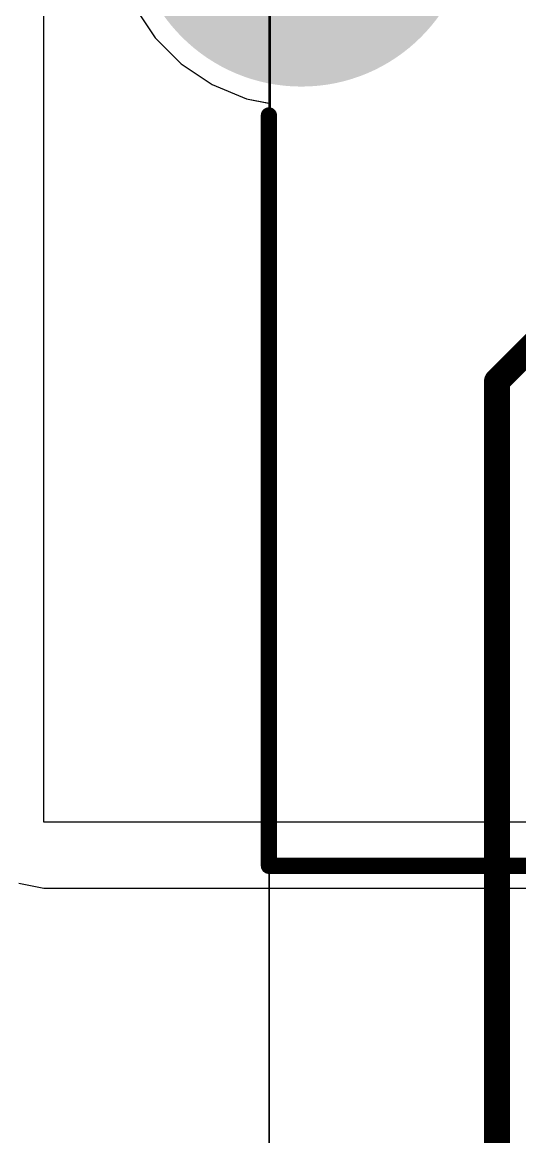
# Model space of a CAD drawing. Header units: inches. Extents: x 0 to 5032, y 0 to 5323.
# Drawn here: x 120.84 to 124.73, y 106.48 to 115.21 of the extents above; entities that cross this region are included whole.
import ezdxf

# ---------------------------------------------------------------- set-up
doc = ezdxf.new("R2010")
doc.units = ezdxf.units.IN
for name, color, linetype in [('Bottom Layer', 5, 'Continuous'), ('Bottom Solder', 6, 'Continuous'), ('Layer 1', 16, 'Continuous'), ('Layer 2', 76, 'Continuous'), ('Multi-Layer', 9, 'Continuous'), ('Top Layer', 1, 'Continuous'), ('Top Overlay', 2, 'Continuous'), ('Top Solder', 216, 'Continuous')]:
    doc.layers.add(name, color=color, linetype=linetype)

# ---------------------------------------------------------------- blocks, each defined once
blk = doc.blocks.new('HR911105A_224')
at = {"layer": 'Bottom Layer'}
h = blk.add_hatch(color=5, dxfattribs=at)
edge = h.paths.add_edge_path()
edge.add_arc((-7.745, -1.055), 1.2225, 0, 360)
at = {"layer": 'Bottom Solder'}
h = blk.add_hatch(color=6, dxfattribs=at)
edge = h.paths.add_edge_path()
edge.add_arc((-7.745, -1.055), 1.3241, 0, 360)
at = {"layer": 'Layer 1'}
h = blk.add_hatch(color=16, dxfattribs=at)
edge = h.paths.add_edge_path()
edge.add_arc((-7.745, -1.055), 1.2225, 0, 360)
at = {"layer": 'Layer 2'}
h = blk.add_hatch(color=76, dxfattribs=at)
edge = h.paths.add_edge_path()
edge.add_arc((-7.745, -1.055), 1.2225, 0, 360)
at = {"layer": 'Multi-Layer'}
h = blk.add_hatch(color=9, dxfattribs=at)
edge = h.paths.add_edge_path()
edge.add_arc((-7.745, -1.055), 1.2225, 0, 360)
at = {"layer": 'Top Layer'}
h = blk.add_hatch(color=1, dxfattribs=at)
edge = h.paths.add_edge_path()
edge.add_arc((-7.745, -1.055), 1.2225, 0, 360)
at = {"layer": 'Top Solder'}
h = blk.add_hatch(color=216, dxfattribs=at)
edge = h.paths.add_edge_path()
edge.add_arc((-7.745, -1.055), 1.3241, 0, 360)
at = {"layer": 'Top Overlay'}
for points in [[(-8, -8.485, 0.127, 0.127, 0), (-8, -2.605, 0.127, 0.127, 0)], [(-8, -8.485, 0.127, 0.127, 0), (8, -8.485, 0.127, 0.127, 0)]]:
    blk.add_lwpolyline(points, format="xyseb", dxfattribs=at)
for points in [[(-8.0317, -2.605, 0.0635, 0.0635, 1), (-7.9682, -2.605, 0.0635, 0.0635, 1)], [(-8.0317, -8.485, 0.0635, 0.0635, 1), (-7.9682, -8.485, 0.0635, 0.0635, 1)], [(-8.0317, -8.485, 0.0635, 0.0635, 1), (-7.9682, -8.485, 0.0635, 0.0635, 1)]]:
    blk.add_lwpolyline(points, format="xyseb", close=True, dxfattribs=at)

msp = doc.modelspace()

# ---------------------------------------------------------------- linework, layer by layer
at = {"layer": 'Bottom Layer'}
for p, q in [((122.7783, 130.0024), (122.7783, 108.6134)), ((121.7138, 115.3306), (121.8754, 115.0888)), ((121.8754, 115.0888), (122.0811, 114.8831)), ((122.0811, 114.8831), (122.3229, 114.7215)), ((122.3229, 114.7215), (122.5916, 114.6102)), ((122.5916, 114.6102), (122.7783, 114.5731)), ((122.7783, 114.5731), (122.7783, 108.6134)), ((122.7783, 108.6134), (122.7663, 108.6014)), ((122.7783, 108.6134), (122.7663, 108.6014)), ((122.7663, 108.6014), (162.2125, 108.6014)), ((122.7663, 108.6014), (126.6184, 108.6014))]:
    msp.add_line(p, q, dxfattribs=at)
at = {"layer": 'Layer 1'}
for p, q in [((121.0056, 108.9434), (121.0056, 119.713)), ((164.6174, 108.9434), (121.0056, 108.9434)), ((120.8074, 108.4649), (121.0056, 108.4255)), ((121.0056, 108.4255), (126.7202, 108.4255))]:
    msp.add_line(p, q, dxfattribs=at)
at = {"layer": 'Layer 2'}
for p, q in [((122.7783, 130.0024), (122.7783, 108.6134)), ((121.7138, 115.3306), (121.8754, 115.0888)), ((121.8754, 115.0888), (122.0811, 114.8831)), ((122.0811, 114.8831), (122.3229, 114.7215)), ((122.3229, 114.7215), (122.5916, 114.6102)), ((122.5916, 114.6102), (122.7783, 114.5731)), ((122.7783, 114.5731), (122.7783, 108.6134)), ((122.7783, 108.6134), (122.7663, 108.6014)), ((122.7783, 108.6134), (122.7663, 108.6014)), ((122.7663, 108.6014), (162.2125, 108.6014)), ((122.7663, 108.6014), (126.7304, 108.6014))]:
    msp.add_line(p, q, dxfattribs=at)
at = {"layer": 'Top Layer'}
for p, q in [((122.7698, 104.0802), (122.7698, 130.0024)), ((121.7138, 115.3306), (121.8754, 115.0888)), ((121.8754, 115.0888), (122.0811, 114.8831)), ((122.0811, 114.8831), (122.3229, 114.7215)), ((122.3229, 114.7215), (122.5916, 114.6102)), ((122.5916, 114.6102), (122.7698, 114.5748)), ((122.7698, 114.5748), (122.7698, 104.0802))]:
    msp.add_line(p, q, dxfattribs=at)
for points in [[(124.554, 112.3974, 0.2032, 0.2032, 0), (126.6, 114.4434, 0.2032, 0.2032, 0)], [(124.554, 104.6522, 0.2032, 0.2032, 0), (124.554, 112.3974, 0.2032, 0.2032, 0)]]:
    msp.add_lwpolyline(points, format="xyseb", dxfattribs=at)
msp.add_lwpolyline([(124.5032, 112.3974, 0.1016, 0.1016, 1), (124.6048, 112.3974, 0.1016, 0.1016, 1)], format="xyseb", close=True, dxfattribs=at)
msp.add_lwpolyline([(124.5032, 112.3974, 0.1016, 0.1016, 1), (124.6048, 112.3974, 0.1016, 0.1016, 1)], format="xyseb", close=True, dxfattribs=at)

# ---------------------------------------------------------------- block references
msp.add_blockref('HR911105A_224', (130.7673, 117.085))

doc.saveas('drawing.dxf')
